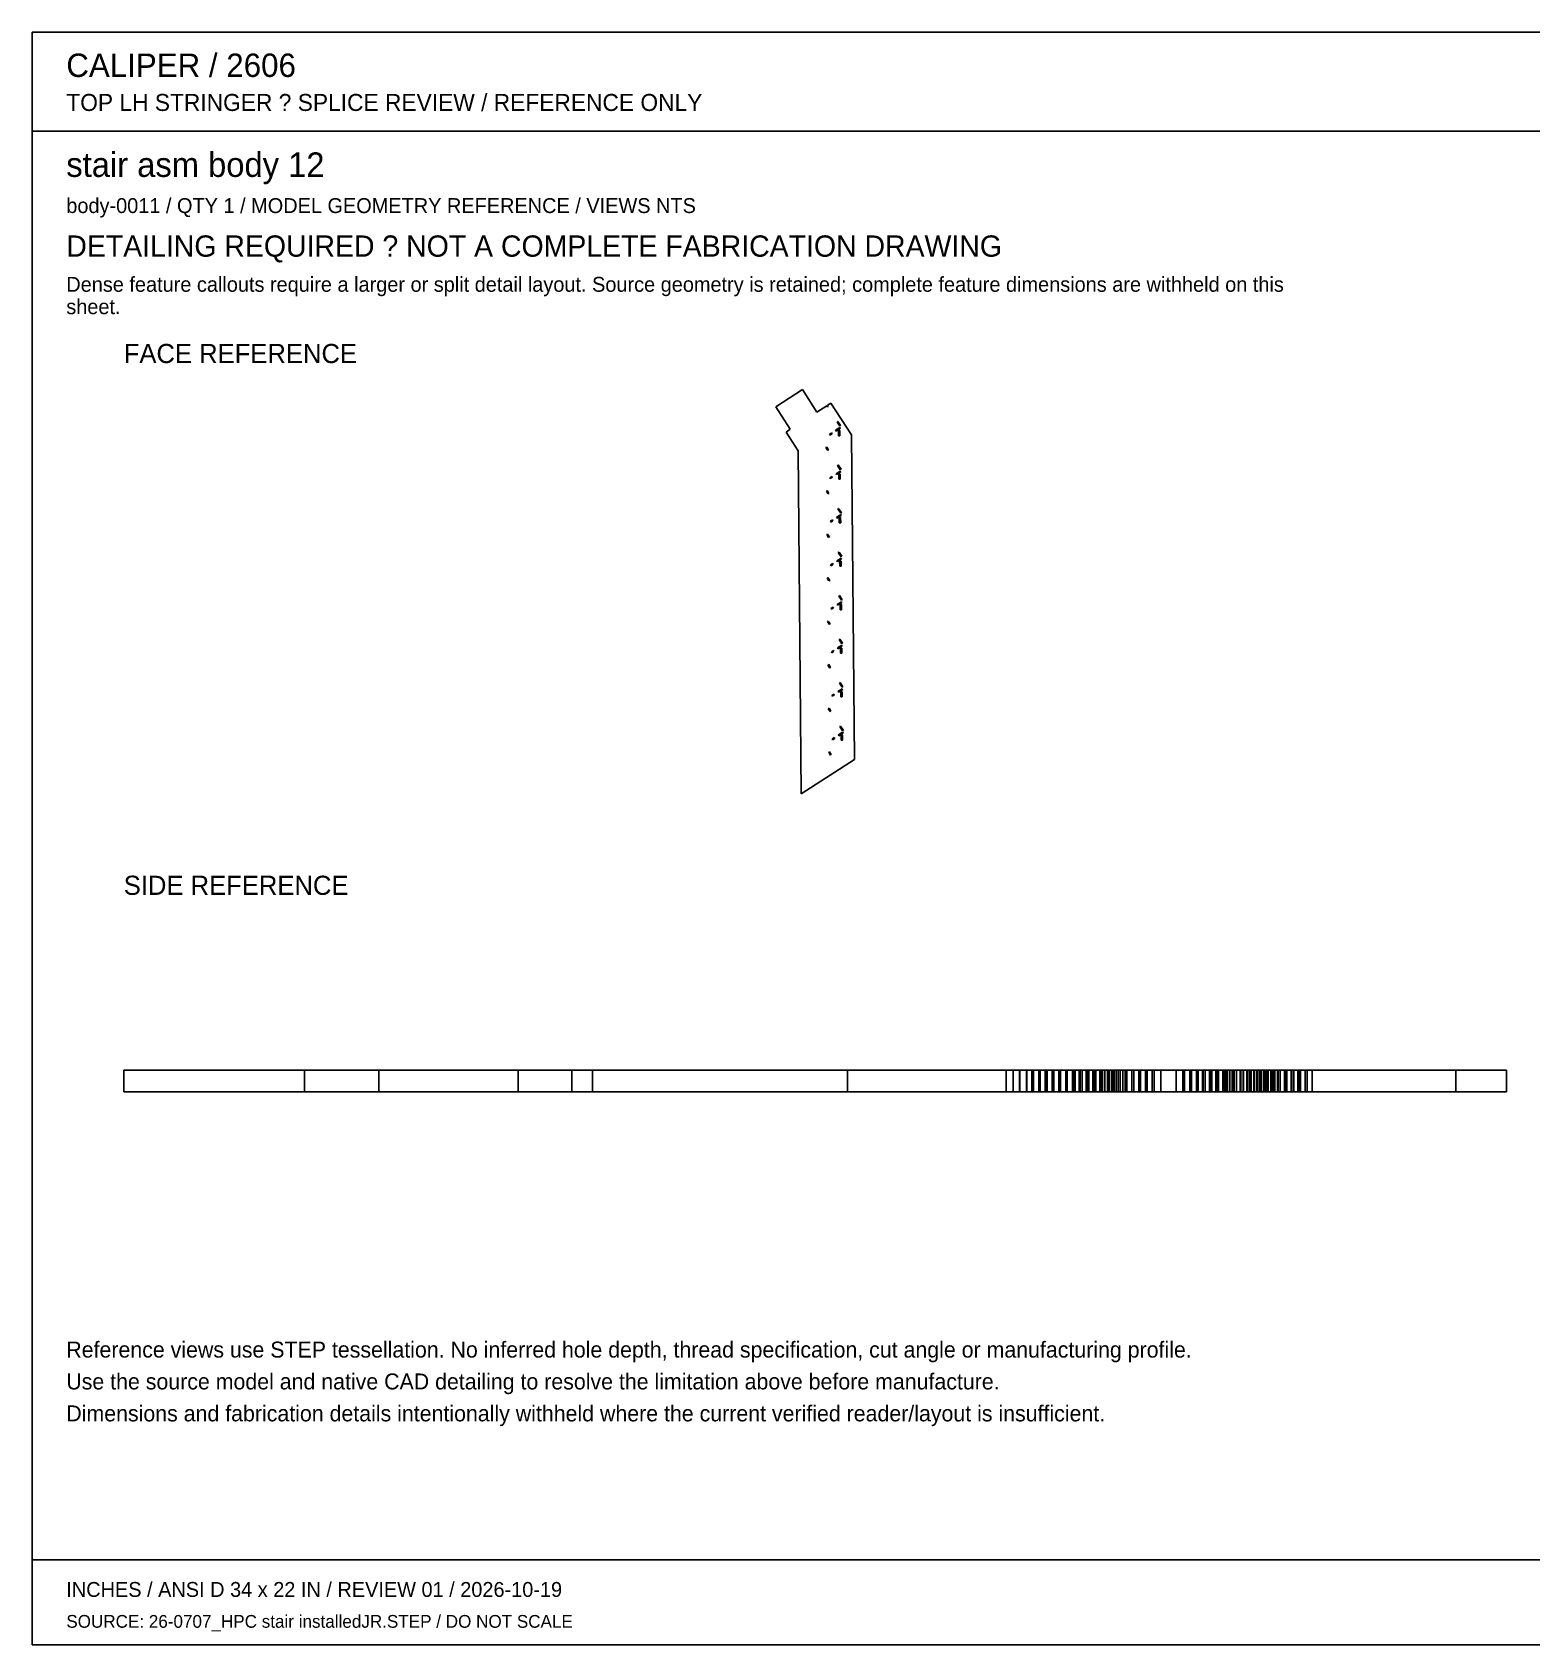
# Model space of a CAD drawing. Header units: inches. Extents: x 0.5 to 33.5, y 0.5 to 21.5.
# Drawn here: x 0.47 to 20.05, y 0.47 to 21.53 of the extents above; entities that cross this region are included whole.
import ezdxf

# ---------------------------------------------------------------- set-up
doc = ezdxf.new("R2010")
doc.units = ezdxf.units.IN
doc.header["$MEASUREMENT"] = 0

msp = doc.modelspace()

# ---------------------------------------------------------------- linework, layer by layer
at = {"layer": 'OUTLINE'}
for p, q in [((0.472, 21.528), (33.528, 21.528)), ((0.472, 0.472), (0.472, 21.528)), ((0.472, 20.236), (33.528, 20.236)), ((10.181, 16.636), (10.529, 16.861)), ((10.181, 16.636), (10.529, 16.861)), ((10.719, 16.568), (10.529, 16.861)), ((10.719, 16.568), (10.529, 16.861)), ((10.37, 16.343), (10.181, 16.636)), ((10.37, 16.343), (10.181, 16.636)), ((10.719, 16.568), (10.847, 16.65)), ((10.719, 16.568), (10.847, 16.65)), ((10.856, 16.636), (10.847, 16.65)), ((10.856, 16.636), (10.847, 16.65)), ((10.856, 16.657), (10.902, 16.686)), ((10.856, 16.657), (10.902, 16.686)), ((10.866, 16.643), (10.856, 16.657)), ((10.866, 16.643), (10.856, 16.657)), ((10.856, 16.636), (10.866, 16.643)), ((10.856, 16.636), (10.866, 16.643)), ((11.17, 16.27), (10.902, 16.686)), ((11.17, 16.27), (10.902, 16.686)), ((10.982, 16.44), (10.992, 16.446)), ((10.982, 16.44), (10.992, 16.446)), ((11.018, 16.384), (10.982, 16.44)), ((11.018, 16.384), (10.982, 16.44)), ((11.028, 16.391), (10.992, 16.446)), ((11.028, 16.391), (10.992, 16.446)), ((10.315, 16.307), (10.37, 16.343)), ((10.315, 16.307), (10.37, 16.343)), ((10.474, 16.061), (10.315, 16.307)), ((10.474, 16.061), (10.315, 16.307)), ((10.881, 16.277), (10.91, 16.295)), ((10.881, 16.277), (10.91, 16.295)), ((10.888, 16.267), (10.881, 16.277)), ((10.888, 16.267), (10.881, 16.277)), ((10.888, 16.267), (10.916, 16.286)), ((10.888, 16.267), (10.916, 16.286)), ((10.916, 16.286), (10.91, 16.295)), ((10.916, 16.286), (10.91, 16.295)), ((10.963, 16.33), (11.018, 16.366)), ((10.963, 16.33), (11.018, 16.366)), ((10.969, 16.32), (10.963, 16.33)), ((10.969, 16.32), (10.963, 16.33)), ((10.969, 16.32), (11.025, 16.356)), ((10.969, 16.32), (11.025, 16.356)), ((11, 16.327), (11.018, 16.327)), ((11, 16.327), (11.018, 16.327)), ((11.001, 16.26), (11, 16.327)), ((11.001, 16.26), (11, 16.327)), ((11.001, 16.26), (11.018, 16.26)), ((11.001, 16.26), (11.018, 16.26)), ((11.018, 16.384), (11.028, 16.391)), ((11.018, 16.384), (11.028, 16.391)), ((11.025, 16.356), (11.018, 16.366)), ((11.025, 16.356), (11.018, 16.366)), ((11.018, 16.26), (11.018, 16.327)), ((11.018, 16.26), (11.018, 16.327)), ((11.208, 12.032), (11.17, 16.27)), ((11.208, 12.032), (11.17, 16.27)), ((10.514, 11.583), (10.474, 16.061)), ((10.514, 11.583), (10.474, 16.061)), ((10.837, 16.105), (10.846, 16.112)), ((10.837, 16.105), (10.846, 16.112)), ((10.861, 16.068), (10.837, 16.105)), ((10.861, 16.068), (10.837, 16.105)), ((10.871, 16.074), (10.846, 16.112)), ((10.871, 16.074), (10.846, 16.112)), ((10.861, 16.068), (10.871, 16.074)), ((10.861, 16.068), (10.871, 16.074)), ((10.968, 15.761), (11.023, 15.797)), ((10.968, 15.761), (11.023, 15.797)), ((10.987, 15.872), (10.997, 15.878)), ((10.987, 15.872), (10.997, 15.878)), ((11.023, 15.816), (10.987, 15.872)), ((11.023, 15.816), (10.987, 15.872)), ((11.033, 15.822), (10.997, 15.878)), ((11.033, 15.822), (10.997, 15.878)), ((11.023, 15.816), (11.033, 15.822)), ((11.023, 15.816), (11.033, 15.822)), ((11.03, 15.787), (11.023, 15.797)), ((11.03, 15.787), (11.023, 15.797)), ((10.886, 15.709), (10.915, 15.727)), ((10.886, 15.709), (10.915, 15.727)), ((10.893, 15.699), (10.886, 15.709)), ((10.893, 15.699), (10.886, 15.709)), ((10.893, 15.699), (10.921, 15.717)), ((10.893, 15.699), (10.921, 15.717)), ((10.921, 15.717), (10.915, 15.727)), ((10.921, 15.717), (10.915, 15.727)), ((10.974, 15.751), (10.968, 15.761)), ((10.974, 15.751), (10.968, 15.761)), ((10.974, 15.751), (11.03, 15.787)), ((10.974, 15.751), (11.03, 15.787)), ((11.005, 15.758), (11.023, 15.759)), ((11.005, 15.758), (11.023, 15.759)), ((11.006, 15.692), (11.005, 15.758)), ((11.006, 15.692), (11.005, 15.758)), ((11.006, 15.692), (11.023, 15.692)), ((11.006, 15.692), (11.023, 15.692)), ((11.023, 15.692), (11.023, 15.759)), ((11.023, 15.692), (11.023, 15.759)), ((10.842, 15.537), (10.851, 15.543)), ((10.842, 15.537), (10.851, 15.543)), ((10.866, 15.5), (10.842, 15.537)), ((10.866, 15.5), (10.842, 15.537)), ((10.876, 15.506), (10.851, 15.543)), ((10.876, 15.506), (10.851, 15.543)), ((10.866, 15.5), (10.876, 15.506)), ((10.866, 15.5), (10.876, 15.506)), ((10.973, 15.193), (11.029, 15.229)), ((10.973, 15.193), (11.029, 15.229)), ((10.979, 15.183), (10.973, 15.193)), ((10.979, 15.183), (10.973, 15.193)), ((10.979, 15.183), (11.035, 15.219)), ((10.979, 15.183), (11.035, 15.219)), ((10.993, 15.303), (11.002, 15.31)), ((10.993, 15.303), (11.002, 15.31)), ((11.029, 15.247), (10.993, 15.303)), ((11.029, 15.247), (10.993, 15.303)), ((11.038, 15.254), (11.002, 15.31)), ((11.038, 15.254), (11.002, 15.31)), ((11.01, 15.19), (11.028, 15.19)), ((11.01, 15.19), (11.028, 15.19)), ((11.011, 15.123), (11.01, 15.19)), ((11.011, 15.123), (11.01, 15.19)), ((11.029, 15.124), (11.028, 15.19)), ((11.029, 15.124), (11.028, 15.19)), ((11.029, 15.247), (11.038, 15.254)), ((11.029, 15.247), (11.038, 15.254)), ((11.035, 15.219), (11.029, 15.229)), ((11.035, 15.219), (11.029, 15.229)), ((10.847, 14.969), (10.857, 14.975)), ((10.847, 14.969), (10.857, 14.975)), ((10.871, 14.931), (10.847, 14.969)), ((10.871, 14.931), (10.847, 14.969)), ((10.881, 14.938), (10.857, 14.975)), ((10.881, 14.938), (10.857, 14.975)), ((10.892, 15.141), (10.92, 15.159)), ((10.892, 15.141), (10.92, 15.159)), ((10.898, 15.131), (10.892, 15.141)), ((10.898, 15.131), (10.892, 15.141)), ((10.898, 15.131), (10.926, 15.149)), ((10.898, 15.131), (10.926, 15.149)), ((10.926, 15.149), (10.92, 15.159)), ((10.926, 15.149), (10.92, 15.159)), ((11.011, 15.123), (11.029, 15.124)), ((11.011, 15.123), (11.029, 15.124)), ((10.871, 14.931), (10.881, 14.938)), ((10.871, 14.931), (10.881, 14.938)), ((10.998, 14.735), (11.008, 14.741)), ((10.998, 14.735), (11.008, 14.741)), ((11.044, 14.686), (11.008, 14.741)), ((11.044, 14.686), (11.008, 14.741)), ((10.897, 14.572), (10.925, 14.59)), ((10.897, 14.572), (10.925, 14.59)), ((10.903, 14.562), (10.897, 14.572)), ((10.903, 14.562), (10.897, 14.572)), ((10.903, 14.562), (10.931, 14.581)), ((10.903, 14.562), (10.931, 14.581)), ((10.931, 14.581), (10.925, 14.59)), ((10.931, 14.581), (10.925, 14.59)), ((10.978, 14.625), (11.034, 14.661)), ((10.978, 14.625), (11.034, 14.661)), ((10.984, 14.615), (10.978, 14.625)), ((10.984, 14.615), (10.978, 14.625)), ((10.984, 14.615), (11.04, 14.651)), ((10.984, 14.615), (11.04, 14.651)), ((11.034, 14.679), (10.998, 14.735)), ((11.034, 14.679), (10.998, 14.735)), ((11.015, 14.622), (11.033, 14.622)), ((11.015, 14.622), (11.033, 14.622)), ((11.016, 14.555), (11.015, 14.622)), ((11.016, 14.555), (11.015, 14.622)), ((11.016, 14.555), (11.034, 14.555)), ((11.016, 14.555), (11.034, 14.555)), ((11.034, 14.555), (11.033, 14.622)), ((11.034, 14.555), (11.033, 14.622)), ((11.034, 14.679), (11.044, 14.686)), ((11.034, 14.679), (11.044, 14.686)), ((11.04, 14.651), (11.034, 14.661)), ((11.04, 14.651), (11.034, 14.661)), ((10.852, 14.4), (10.862, 14.407)), ((10.852, 14.4), (10.862, 14.407)), ((10.876, 14.363), (10.852, 14.4)), ((10.876, 14.363), (10.852, 14.4)), ((10.886, 14.369), (10.862, 14.407)), ((10.886, 14.369), (10.862, 14.407)), ((10.876, 14.363), (10.886, 14.369)), ((10.876, 14.363), (10.886, 14.369)), ((11.003, 14.167), (11.013, 14.173)), ((11.003, 14.167), (11.013, 14.173)), ((11.039, 14.111), (11.003, 14.167)), ((11.039, 14.111), (11.003, 14.167)), ((11.049, 14.117), (11.013, 14.173)), ((11.049, 14.117), (11.013, 14.173)), ((11.039, 14.111), (11.049, 14.117)), ((11.039, 14.111), (11.049, 14.117)), ((10.902, 14.004), (10.93, 14.022)), ((10.902, 14.004), (10.93, 14.022)), ((10.908, 13.994), (10.902, 14.004)), ((10.908, 13.994), (10.902, 14.004)), ((10.908, 13.994), (10.936, 14.012)), ((10.908, 13.994), (10.936, 14.012)), ((10.936, 14.012), (10.93, 14.022)), ((10.936, 14.012), (10.93, 14.022)), ((10.983, 14.056), (11.039, 14.092)), ((10.983, 14.056), (11.039, 14.092)), ((10.989, 14.046), (10.983, 14.056)), ((10.989, 14.046), (10.983, 14.056)), ((10.989, 14.046), (11.045, 14.082)), ((10.989, 14.046), (11.045, 14.082)), ((11.02, 14.053), (11.038, 14.054)), ((11.02, 14.053), (11.038, 14.054)), ((11.021, 13.987), (11.02, 14.053)), ((11.021, 13.987), (11.02, 14.053)), ((11.021, 13.987), (11.039, 13.987)), ((11.021, 13.987), (11.039, 13.987)), ((11.039, 13.987), (11.038, 14.054)), ((11.039, 13.987), (11.038, 14.054)), ((11.045, 14.082), (11.039, 14.092)), ((11.045, 14.082), (11.039, 14.092)), ((10.857, 13.832), (10.867, 13.838)), ((10.857, 13.832), (10.867, 13.838)), ((10.881, 13.795), (10.857, 13.832)), ((10.881, 13.795), (10.857, 13.832)), ((10.891, 13.801), (10.867, 13.838)), ((10.891, 13.801), (10.867, 13.838)), ((10.881, 13.795), (10.891, 13.801)), ((10.881, 13.795), (10.891, 13.801)), ((10.988, 13.488), (11.044, 13.524)), ((10.988, 13.488), (11.044, 13.524)), ((10.994, 13.478), (10.988, 13.488)), ((10.994, 13.478), (10.988, 13.488)), ((10.994, 13.478), (11.05, 13.514)), ((10.994, 13.478), (11.05, 13.514)), ((11.008, 13.598), (11.018, 13.605)), ((11.008, 13.598), (11.018, 13.605)), ((11.044, 13.542), (11.008, 13.598)), ((11.044, 13.542), (11.008, 13.598)), ((11.054, 13.549), (11.018, 13.605)), ((11.054, 13.549), (11.018, 13.605)), ((11.025, 13.485), (11.043, 13.485)), ((11.025, 13.485), (11.043, 13.485)), ((11.026, 13.418), (11.025, 13.485)), ((11.026, 13.418), (11.025, 13.485)), ((11.044, 13.419), (11.043, 13.485)), ((11.044, 13.419), (11.043, 13.485)), ((11.044, 13.542), (11.054, 13.549)), ((11.044, 13.542), (11.054, 13.549)), ((11.05, 13.514), (11.044, 13.524)), ((11.05, 13.514), (11.044, 13.524)), ((10.862, 13.264), (10.872, 13.27)), ((10.862, 13.264), (10.872, 13.27)), ((10.896, 13.233), (10.872, 13.27)), ((10.896, 13.233), (10.872, 13.27)), ((10.907, 13.436), (10.935, 13.454)), ((10.907, 13.436), (10.935, 13.454)), ((10.913, 13.426), (10.907, 13.436)), ((10.913, 13.426), (10.907, 13.436)), ((10.913, 13.426), (10.941, 13.444)), ((10.913, 13.426), (10.941, 13.444)), ((10.941, 13.444), (10.935, 13.454)), ((10.941, 13.444), (10.935, 13.454)), ((11.026, 13.418), (11.044, 13.419)), ((11.026, 13.418), (11.044, 13.419)), ((10.886, 13.226), (10.862, 13.264)), ((10.886, 13.226), (10.862, 13.264)), ((10.886, 13.226), (10.896, 13.233)), ((10.886, 13.226), (10.896, 13.233)), ((10.912, 12.867), (10.94, 12.885)), ((10.912, 12.867), (10.94, 12.885)), ((10.918, 12.857), (10.912, 12.867)), ((10.918, 12.857), (10.912, 12.867)), ((10.918, 12.857), (10.946, 12.876)), ((10.918, 12.857), (10.946, 12.876)), ((10.946, 12.876), (10.94, 12.885)), ((10.946, 12.876), (10.94, 12.885)), ((10.993, 12.92), (11.049, 12.956)), ((10.993, 12.92), (11.049, 12.956)), ((10.999, 12.91), (10.993, 12.92)), ((10.999, 12.91), (10.993, 12.92)), ((10.999, 12.91), (11.055, 12.946)), ((10.999, 12.91), (11.055, 12.946)), ((11.013, 13.03), (11.023, 13.036)), ((11.013, 13.03), (11.023, 13.036)), ((11.049, 12.974), (11.013, 13.03)), ((11.049, 12.974), (11.013, 13.03)), ((11.059, 12.981), (11.023, 13.036)), ((11.059, 12.981), (11.023, 13.036)), ((11.03, 12.917), (11.048, 12.917)), ((11.03, 12.917), (11.048, 12.917)), ((11.031, 12.85), (11.03, 12.917)), ((11.031, 12.85), (11.03, 12.917)), ((11.031, 12.85), (11.049, 12.85)), ((11.031, 12.85), (11.049, 12.85)), ((11.049, 12.85), (11.048, 12.917)), ((11.049, 12.85), (11.048, 12.917)), ((11.049, 12.974), (11.059, 12.981)), ((11.049, 12.974), (11.059, 12.981)), ((11.055, 12.946), (11.049, 12.956)), ((11.055, 12.946), (11.049, 12.956)), ((10.867, 12.695), (10.877, 12.702)), ((10.867, 12.695), (10.877, 12.702)), ((10.891, 12.658), (10.867, 12.695)), ((10.891, 12.658), (10.867, 12.695)), ((10.901, 12.664), (10.877, 12.702)), ((10.901, 12.664), (10.877, 12.702)), ((10.891, 12.658), (10.901, 12.664)), ((10.891, 12.658), (10.901, 12.664)), ((11.018, 12.462), (11.028, 12.468)), ((11.018, 12.462), (11.028, 12.468)), ((11.054, 12.406), (11.018, 12.462)), ((11.054, 12.406), (11.018, 12.462)), ((11.064, 12.412), (11.028, 12.468)), ((11.064, 12.412), (11.028, 12.468)), ((10.917, 12.299), (10.945, 12.317)), ((10.917, 12.299), (10.945, 12.317)), ((10.923, 12.289), (10.917, 12.299)), ((10.923, 12.289), (10.917, 12.299)), ((10.923, 12.289), (10.951, 12.307)), ((10.923, 12.289), (10.951, 12.307)), ((10.951, 12.307), (10.945, 12.317)), ((10.951, 12.307), (10.945, 12.317)), ((10.998, 12.351), (11.054, 12.387)), ((10.998, 12.351), (11.054, 12.387)), ((11.004, 12.341), (10.998, 12.351)), ((11.004, 12.341), (10.998, 12.351)), ((11.004, 12.341), (11.06, 12.377)), ((11.004, 12.341), (11.06, 12.377)), ((11.036, 12.348), (11.053, 12.349)), ((11.036, 12.348), (11.053, 12.349)), ((11.036, 12.282), (11.036, 12.348)), ((11.036, 12.282), (11.036, 12.348)), ((11.036, 12.282), (11.054, 12.282)), ((11.036, 12.282), (11.054, 12.282)), ((11.054, 12.282), (11.053, 12.349)), ((11.054, 12.282), (11.053, 12.349)), ((11.054, 12.406), (11.064, 12.412)), ((11.054, 12.406), (11.064, 12.412)), ((11.06, 12.377), (11.054, 12.387)), ((11.06, 12.377), (11.054, 12.387)), ((10.514, 11.583), (11.208, 12.032)), ((10.514, 11.583), (11.208, 12.032)), ((10.872, 12.127), (10.882, 12.133)), ((10.872, 12.127), (10.882, 12.133)), ((10.896, 12.09), (10.872, 12.127)), ((10.896, 12.09), (10.872, 12.127)), ((10.906, 12.096), (10.882, 12.133)), ((10.906, 12.096), (10.882, 12.133)), ((10.896, 12.09), (10.906, 12.096)), ((10.896, 12.09), (10.906, 12.096)), ((1.667, 7.977), (1.667, 7.69)), ((4.996, 7.977), (1.667, 7.977)), ((1.667, 7.977), (7.788, 7.977)), ((4.029, 7.977), (4.029, 7.69)), ((6.818, 7.977), (4.029, 7.977)), ((4.029, 7.977), (4.996, 7.977)), ((4.996, 7.977), (4.996, 7.69)), ((6.818, 7.977), (6.818, 7.69)), ((7.518, 7.977), (6.818, 7.977)), ((7.518, 7.977), (7.518, 7.69)), ((7.518, 7.977), (19.722, 7.977)), ((7.788, 7.977), (7.788, 7.69)), ((11.118, 7.977), (7.788, 7.977)), ((11.118, 7.977), (11.118, 7.69)), ((11.118, 7.977), (13.367, 7.977)), ((13.191, 7.977), (13.191, 7.69)), ((13.191, 7.977), (13.365, 7.977)), ((13.616, 7.977), (13.191, 7.977)), ((13.28, 7.977), (13.28, 7.69)), ((13.28, 7.977), (13.454, 7.977)), ((13.705, 7.977), (13.28, 7.977)), ((13.365, 7.977), (13.365, 7.69)), ((13.79, 7.977), (13.365, 7.977)), ((13.367, 7.977), (13.367, 7.69)), ((13.527, 7.977), (13.367, 7.977)), ((13.369, 7.977), (13.369, 7.69)), ((13.369, 7.977), (13.543, 7.977)), ((13.793, 7.977), (13.369, 7.977)), ((13.454, 7.977), (13.454, 7.69)), ((13.878, 7.977), (13.454, 7.977)), ((13.458, 7.977), (13.458, 7.69)), ((13.458, 7.977), (13.632, 7.977)), ((13.882, 7.977), (13.458, 7.977)), ((13.527, 7.977), (13.527, 7.69)), ((13.527, 7.977), (13.701, 7.977)), ((13.541, 7.977), (13.541, 7.69)), ((13.701, 7.977), (13.541, 7.977)), ((13.541, 7.977), (14.34, 7.977)), ((13.543, 7.977), (13.543, 7.69)), ((13.967, 7.977), (13.543, 7.977)), ((13.547, 7.977), (13.547, 7.69)), ((13.547, 7.977), (13.721, 7.977)), ((13.971, 7.977), (13.547, 7.977)), ((13.616, 7.977), (13.616, 7.69)), ((13.616, 7.977), (13.79, 7.977)), ((13.632, 7.977), (13.632, 7.69)), ((14.056, 7.977), (13.632, 7.977)), ((13.635, 7.977), (13.635, 7.69)), ((13.635, 7.977), (13.809, 7.977)), ((14.06, 7.977), (13.635, 7.977)), ((13.701, 7.977), (13.701, 7.69)), ((13.705, 7.977), (13.705, 7.69)), ((13.705, 7.977), (13.878, 7.977)), ((13.721, 7.977), (13.721, 7.69)), ((14.145, 7.977), (13.721, 7.977)), ((13.724, 7.977), (13.724, 7.69)), ((13.724, 7.977), (13.898, 7.977)), ((14.149, 7.977), (13.724, 7.977)), ((13.79, 7.977), (13.79, 7.69)), ((13.793, 7.977), (13.793, 7.69)), ((13.793, 7.977), (13.967, 7.977)), ((13.809, 7.977), (13.809, 7.69)), ((14.234, 7.977), (13.809, 7.977)), ((13.813, 7.977), (13.813, 7.69)), ((13.813, 7.977), (13.987, 7.977)), ((14.237, 7.977), (13.813, 7.977)), ((13.878, 7.977), (13.878, 7.69)), ((13.882, 7.977), (13.882, 7.69)), ((13.882, 7.977), (14.056, 7.977)), ((13.898, 7.977), (13.898, 7.69)), ((14.323, 7.977), (13.898, 7.977)), ((13.967, 7.977), (13.967, 7.69)), ((13.971, 7.977), (13.971, 7.69)), ((13.971, 7.977), (14.145, 7.977)), ((13.98, 7.977), (13.98, 7.69)), ((13.98, 7.977), (14.476, 7.977)), ((14.092, 7.977), (13.98, 7.977)), ((13.987, 7.977), (13.987, 7.69)), ((14.411, 7.977), (13.987, 7.977)), ((14.056, 7.977), (14.056, 7.69)), ((14.06, 7.977), (14.06, 7.69)), ((14.06, 7.977), (14.234, 7.977)), ((14.069, 7.977), (14.069, 7.69)), ((14.069, 7.977), (14.565, 7.977)), ((14.181, 7.977), (14.069, 7.977)), ((14.092, 7.977), (14.092, 7.69)), ((14.092, 7.977), (14.589, 7.977)), ((14.145, 7.977), (14.145, 7.69)), ((14.149, 7.977), (14.149, 7.69)), ((14.149, 7.977), (14.323, 7.977)), ((14.158, 7.977), (14.158, 7.69)), ((14.158, 7.977), (14.654, 7.977)), ((14.27, 7.977), (14.158, 7.977)), ((14.181, 7.977), (14.181, 7.69)), ((14.181, 7.977), (14.677, 7.977)), ((14.234, 7.977), (14.234, 7.69)), ((14.237, 7.977), (14.237, 7.69)), ((14.237, 7.977), (14.411, 7.977)), ((14.246, 7.977), (14.246, 7.69)), ((14.246, 7.977), (14.743, 7.977)), ((14.359, 7.977), (14.246, 7.977)), ((14.27, 7.977), (14.27, 7.69)), ((14.27, 7.977), (14.766, 7.977)), ((14.323, 7.977), (14.323, 7.69)), ((14.335, 7.977), (14.335, 7.69)), ((14.335, 7.977), (14.831, 7.977)), ((14.448, 7.977), (14.335, 7.977)), ((14.34, 7.977), (14.34, 7.69)), ((19.06, 7.977), (14.34, 7.977)), ((14.359, 7.977), (14.359, 7.69)), ((14.359, 7.977), (14.855, 7.977)), ((14.411, 7.977), (14.411, 7.69)), ((14.424, 7.977), (14.424, 7.69)), ((14.424, 7.977), (14.92, 7.977)), ((14.536, 7.977), (14.424, 7.977)), ((14.448, 7.977), (14.448, 7.69)), ((14.448, 7.977), (14.944, 7.977)), ((14.476, 7.977), (14.476, 7.69)), ((14.589, 7.977), (14.476, 7.977)), ((14.513, 7.977), (14.513, 7.69)), ((14.513, 7.977), (15.009, 7.977)), ((14.625, 7.977), (14.513, 7.977)), ((14.536, 7.977), (14.536, 7.69)), ((14.536, 7.977), (15.033, 7.977)), ((14.565, 7.977), (14.565, 7.69)), ((14.677, 7.977), (14.565, 7.977)), ((14.589, 7.977), (14.589, 7.69)), ((14.602, 7.977), (14.602, 7.69)), ((14.602, 7.977), (15.098, 7.977)), ((14.714, 7.977), (14.602, 7.977)), ((14.625, 7.977), (14.625, 7.69)), ((14.625, 7.977), (15.122, 7.977)), ((14.654, 7.977), (14.654, 7.69)), ((14.766, 7.977), (14.654, 7.977)), ((14.677, 7.977), (14.677, 7.69)), ((14.714, 7.977), (14.714, 7.69)), ((14.714, 7.977), (15.21, 7.977)), ((14.743, 7.977), (14.743, 7.69)), ((14.855, 7.977), (14.743, 7.977)), ((14.766, 7.977), (14.766, 7.69)), ((14.831, 7.977), (14.831, 7.69)), ((14.944, 7.977), (14.831, 7.977)), ((14.855, 7.977), (14.855, 7.69)), ((14.92, 7.977), (14.92, 7.69)), ((15.033, 7.977), (14.92, 7.977)), ((14.944, 7.977), (14.944, 7.69)), ((15.009, 7.977), (15.009, 7.69)), ((15.122, 7.977), (15.009, 7.977)), ((15.033, 7.977), (15.033, 7.69)), ((15.098, 7.977), (15.098, 7.69)), ((15.21, 7.977), (15.098, 7.977)), ((15.122, 7.977), (15.122, 7.69)), ((15.21, 7.977), (15.21, 7.69)), ((15.408, 7.977), (15.408, 7.69)), ((15.408, 7.977), (16.387, 7.977)), ((15.52, 7.977), (15.408, 7.977)), ((15.497, 7.977), (15.497, 7.69)), ((15.497, 7.977), (16.476, 7.977)), ((15.609, 7.977), (15.497, 7.977)), ((15.52, 7.977), (15.52, 7.69)), ((15.52, 7.977), (16.5, 7.977)), ((15.586, 7.977), (15.586, 7.69)), ((15.586, 7.977), (16.565, 7.977)), ((15.698, 7.977), (15.586, 7.977)), ((15.609, 7.977), (15.609, 7.69)), ((15.609, 7.977), (16.589, 7.977)), ((15.674, 7.977), (15.674, 7.69)), ((15.674, 7.977), (16.654, 7.977)), ((15.787, 7.977), (15.674, 7.977)), ((15.698, 7.977), (15.698, 7.69)), ((15.698, 7.977), (16.677, 7.977)), ((15.755, 7.977), (15.755, 7.69)), ((15.755, 7.977), (15.929, 7.977)), ((16.388, 7.977), (15.755, 7.977)), ((15.763, 7.977), (15.763, 7.69)), ((15.763, 7.977), (16.743, 7.977)), ((15.876, 7.977), (15.763, 7.977)), ((15.787, 7.977), (15.787, 7.69)), ((15.787, 7.977), (16.766, 7.977)), ((15.844, 7.977), (15.844, 7.69)), ((15.844, 7.977), (16.018, 7.977)), ((16.477, 7.977), (15.844, 7.977)), ((15.852, 7.977), (15.852, 7.69)), ((15.852, 7.977), (16.832, 7.977)), ((15.964, 7.977), (15.852, 7.977)), ((15.876, 7.977), (15.876, 7.69)), ((15.876, 7.977), (16.855, 7.977)), ((15.929, 7.977), (15.929, 7.69)), ((16.562, 7.977), (15.929, 7.977)), ((15.933, 7.977), (15.933, 7.69)), ((15.933, 7.977), (16.107, 7.977)), ((16.566, 7.977), (15.933, 7.977)), ((15.941, 7.977), (15.941, 7.69)), ((15.941, 7.977), (16.92, 7.977)), ((16.053, 7.977), (15.941, 7.977)), ((15.964, 7.977), (15.964, 7.69)), ((15.964, 7.977), (16.944, 7.977)), ((16.018, 7.977), (16.018, 7.69)), ((16.651, 7.977), (16.018, 7.977)), ((16.022, 7.977), (16.022, 7.69)), ((16.022, 7.977), (16.196, 7.977)), ((16.654, 7.977), (16.022, 7.977)), ((16.03, 7.977), (16.03, 7.69)), ((16.03, 7.977), (17.009, 7.977)), ((16.142, 7.977), (16.03, 7.977)), ((16.053, 7.977), (16.053, 7.69)), ((16.053, 7.977), (17.033, 7.977)), ((16.067, 7.977), (16.067, 7.69)), ((16.067, 7.977), (16.377, 7.977)), ((16.077, 7.977), (16.067, 7.977)), ((16.077, 7.977), (16.077, 7.69)), ((16.077, 7.977), (16.388, 7.977)), ((16.107, 7.977), (16.107, 7.69)), ((16.74, 7.977), (16.107, 7.977)), ((16.111, 7.977), (16.111, 7.69)), ((16.111, 7.977), (16.285, 7.977)), ((16.743, 7.977), (16.111, 7.977)), ((16.142, 7.977), (16.142, 7.69)), ((16.142, 7.977), (17.122, 7.977)), ((16.156, 7.977), (16.156, 7.69)), ((16.156, 7.977), (16.466, 7.977)), ((16.166, 7.977), (16.156, 7.977)), ((16.166, 7.977), (16.166, 7.69)), ((16.166, 7.977), (16.477, 7.977)), ((16.196, 7.977), (16.196, 7.69)), ((16.828, 7.977), (16.196, 7.977)), ((16.199, 7.977), (16.199, 7.69)), ((16.199, 7.977), (16.373, 7.977)), ((16.832, 7.977), (16.199, 7.977)), ((16.244, 7.977), (16.244, 7.69)), ((16.244, 7.977), (16.555, 7.977)), ((16.255, 7.977), (16.244, 7.977)), ((16.255, 7.977), (16.255, 7.69)), ((16.255, 7.977), (16.566, 7.977)), ((16.285, 7.977), (16.285, 7.69)), ((16.917, 7.977), (16.285, 7.977)), ((16.288, 7.977), (16.288, 7.69)), ((16.288, 7.977), (16.462, 7.977)), ((16.921, 7.977), (16.288, 7.977)), ((16.333, 7.977), (16.644, 7.977)), ((16.333, 7.977), (16.333, 7.69)), ((16.344, 7.977), (16.333, 7.977)), ((16.344, 7.977), (16.344, 7.69)), ((16.344, 7.977), (16.654, 7.977)), ((16.373, 7.977), (16.373, 7.69)), ((17.006, 7.977), (16.373, 7.977)), ((16.377, 7.977), (16.377, 7.69)), ((16.377, 7.977), (16.551, 7.977)), ((17.01, 7.977), (16.377, 7.977)), ((16.377, 7.977), (16.377, 7.69)), ((16.388, 7.977), (16.377, 7.977)), ((16.387, 7.977), (16.387, 7.69)), ((16.5, 7.977), (16.387, 7.977)), ((16.388, 7.977), (16.388, 7.69)), ((16.388, 7.977), (16.562, 7.977)), ((16.388, 7.977), (16.388, 7.69)), ((16.422, 7.977), (16.422, 7.69)), ((16.422, 7.977), (16.733, 7.977)), ((16.433, 7.977), (16.422, 7.977)), ((16.433, 7.977), (16.433, 7.69)), ((16.433, 7.977), (16.743, 7.977)), ((16.462, 7.977), (16.462, 7.69)), ((17.095, 7.977), (16.462, 7.977)), ((16.466, 7.977), (16.466, 7.69)), ((16.477, 7.977), (16.466, 7.977)), ((16.476, 7.977), (16.476, 7.69)), ((16.589, 7.977), (16.476, 7.977)), ((16.477, 7.977), (16.477, 7.69)), ((16.477, 7.977), (16.477, 7.69)), ((16.477, 7.977), (16.651, 7.977)), ((16.5, 7.977), (16.5, 7.69)), ((16.511, 7.977), (16.511, 7.69)), ((16.511, 7.977), (16.822, 7.977)), ((16.521, 7.977), (16.511, 7.977)), ((16.521, 7.977), (16.521, 7.69)), ((16.521, 7.977), (16.832, 7.977)), ((16.551, 7.977), (16.551, 7.69)), ((17.184, 7.977), (16.551, 7.977)), ((16.555, 7.977), (16.555, 7.69)), ((16.566, 7.977), (16.555, 7.977)), ((16.562, 7.977), (16.562, 7.69)), ((16.565, 7.977), (16.565, 7.69)), ((16.677, 7.977), (16.565, 7.977)), ((16.566, 7.977), (16.566, 7.69)), ((16.566, 7.977), (16.74, 7.977)), ((16.566, 7.977), (16.566, 7.69)), ((16.589, 7.977), (16.589, 7.69)), ((16.6, 7.977), (16.6, 7.69)), ((16.6, 7.977), (16.91, 7.977)), ((16.61, 7.977), (16.6, 7.977)), ((16.61, 7.977), (16.61, 7.69)), ((16.61, 7.977), (16.921, 7.977)), ((16.644, 7.977), (16.644, 7.69)), ((16.654, 7.977), (16.644, 7.977)), ((16.651, 7.977), (16.651, 7.69)), ((16.654, 7.977), (16.654, 7.69)), ((16.766, 7.977), (16.654, 7.977)), ((16.654, 7.977), (16.654, 7.69)), ((16.654, 7.977), (16.654, 7.69)), ((16.654, 7.977), (16.828, 7.977)), ((16.677, 7.977), (16.677, 7.69)), ((16.689, 7.977), (16.689, 7.69)), ((16.689, 7.977), (16.999, 7.977)), ((16.699, 7.977), (16.689, 7.977)), ((16.699, 7.977), (16.699, 7.69)), ((16.699, 7.977), (17.01, 7.977)), ((16.733, 7.977), (16.733, 7.69)), ((16.743, 7.977), (16.733, 7.977)), ((16.74, 7.977), (16.74, 7.69)), ((16.743, 7.977), (16.743, 7.69)), ((16.855, 7.977), (16.743, 7.977)), ((16.743, 7.977), (16.743, 7.69)), ((16.743, 7.977), (16.917, 7.977)), ((16.743, 7.977), (16.743, 7.69)), ((16.766, 7.977), (16.766, 7.69)), ((16.822, 7.977), (16.822, 7.69)), ((16.832, 7.977), (16.822, 7.977)), ((16.828, 7.977), (16.828, 7.69)), ((16.832, 7.977), (16.832, 7.69)), ((16.832, 7.977), (17.006, 7.977)), ((16.832, 7.977), (16.832, 7.69)), ((16.944, 7.977), (16.832, 7.977)), ((16.832, 7.977), (16.832, 7.69)), ((16.855, 7.977), (16.855, 7.69)), ((16.91, 7.977), (16.91, 7.69)), ((16.921, 7.977), (16.91, 7.977)), ((16.917, 7.977), (16.917, 7.69)), ((16.92, 7.977), (16.92, 7.69)), ((17.033, 7.977), (16.92, 7.977)), ((16.921, 7.977), (16.921, 7.69)), ((16.921, 7.977), (17.095, 7.977)), ((16.921, 7.977), (16.921, 7.69)), ((16.944, 7.977), (16.944, 7.69)), ((16.999, 7.977), (16.999, 7.69)), ((17.01, 7.977), (16.999, 7.977)), ((17.006, 7.977), (17.006, 7.69)), ((17.009, 7.977), (17.009, 7.69)), ((17.122, 7.977), (17.009, 7.977)), ((17.01, 7.977), (17.01, 7.69)), ((17.01, 7.977), (17.01, 7.69)), ((17.01, 7.977), (17.184, 7.977)), ((17.033, 7.977), (17.033, 7.69)), ((17.095, 7.977), (17.095, 7.69)), ((17.122, 7.977), (17.122, 7.69)), ((17.184, 7.977), (17.184, 7.69)), ((19.06, 7.977), (19.06, 7.69)), ((19.722, 7.977), (19.06, 7.977)), ((19.722, 7.977), (19.722, 7.69)), ((4.996, 7.69), (1.667, 7.69)), ((1.667, 7.69), (7.788, 7.69)), ((6.818, 7.69), (4.029, 7.69)), ((4.029, 7.69), (4.996, 7.69)), ((7.518, 7.69), (6.818, 7.69)), ((7.518, 7.69), (19.722, 7.69)), ((11.118, 7.69), (7.788, 7.69)), ((11.118, 7.69), (13.367, 7.69)), ((13.191, 7.69), (13.365, 7.69)), ((13.616, 7.69), (13.191, 7.69)), ((13.28, 7.69), (13.454, 7.69)), ((13.705, 7.69), (13.28, 7.69)), ((13.79, 7.69), (13.365, 7.69)), ((13.527, 7.69), (13.367, 7.69)), ((13.369, 7.69), (13.543, 7.69)), ((13.793, 7.69), (13.369, 7.69)), ((13.878, 7.69), (13.454, 7.69)), ((13.458, 7.69), (13.632, 7.69)), ((13.882, 7.69), (13.458, 7.69)), ((13.527, 7.69), (13.701, 7.69)), ((13.701, 7.69), (13.541, 7.69)), ((13.541, 7.69), (14.34, 7.69)), ((13.967, 7.69), (13.543, 7.69)), ((13.547, 7.69), (13.721, 7.69)), ((13.971, 7.69), (13.547, 7.69)), ((13.616, 7.69), (13.79, 7.69)), ((14.056, 7.69), (13.632, 7.69)), ((13.635, 7.69), (13.809, 7.69)), ((14.06, 7.69), (13.635, 7.69)), ((13.705, 7.69), (13.878, 7.69)), ((14.145, 7.69), (13.721, 7.69)), ((13.724, 7.69), (13.898, 7.69)), ((14.149, 7.69), (13.724, 7.69)), ((13.793, 7.69), (13.967, 7.69)), ((14.234, 7.69), (13.809, 7.69)), ((13.813, 7.69), (13.987, 7.69)), ((14.237, 7.69), (13.813, 7.69)), ((13.882, 7.69), (14.056, 7.69)), ((14.323, 7.69), (13.898, 7.69)), ((13.971, 7.69), (14.145, 7.69)), ((13.98, 7.69), (14.476, 7.69)), ((14.092, 7.69), (13.98, 7.69)), ((14.411, 7.69), (13.987, 7.69)), ((14.06, 7.69), (14.234, 7.69)), ((14.069, 7.69), (14.565, 7.69)), ((14.181, 7.69), (14.069, 7.69)), ((14.092, 7.69), (14.589, 7.69)), ((14.149, 7.69), (14.323, 7.69)), ((14.158, 7.69), (14.654, 7.69)), ((14.27, 7.69), (14.158, 7.69)), ((14.181, 7.69), (14.677, 7.69)), ((14.237, 7.69), (14.411, 7.69)), ((14.246, 7.69), (14.743, 7.69)), ((14.359, 7.69), (14.246, 7.69)), ((14.27, 7.69), (14.766, 7.69)), ((14.335, 7.69), (14.831, 7.69)), ((14.448, 7.69), (14.335, 7.69)), ((19.06, 7.69), (14.34, 7.69)), ((14.359, 7.69), (14.855, 7.69)), ((14.424, 7.69), (14.92, 7.69)), ((14.536, 7.69), (14.424, 7.69)), ((14.448, 7.69), (14.944, 7.69)), ((14.589, 7.69), (14.476, 7.69)), ((14.513, 7.69), (15.009, 7.69)), ((14.625, 7.69), (14.513, 7.69)), ((14.536, 7.69), (15.033, 7.69)), ((14.677, 7.69), (14.565, 7.69)), ((14.602, 7.69), (15.098, 7.69)), ((14.714, 7.69), (14.602, 7.69)), ((14.625, 7.69), (15.122, 7.69)), ((14.766, 7.69), (14.654, 7.69)), ((14.714, 7.69), (15.21, 7.69)), ((14.855, 7.69), (14.743, 7.69)), ((14.944, 7.69), (14.831, 7.69)), ((15.033, 7.69), (14.92, 7.69)), ((15.122, 7.69), (15.009, 7.69)), ((15.21, 7.69), (15.098, 7.69)), ((15.408, 7.69), (16.387, 7.69)), ((15.52, 7.69), (15.408, 7.69)), ((15.497, 7.69), (16.476, 7.69)), ((15.609, 7.69), (15.497, 7.69)), ((15.52, 7.69), (16.5, 7.69)), ((15.586, 7.69), (16.565, 7.69)), ((15.698, 7.69), (15.586, 7.69)), ((15.609, 7.69), (16.589, 7.69)), ((15.674, 7.69), (16.654, 7.69)), ((15.787, 7.69), (15.674, 7.69)), ((15.698, 7.69), (16.677, 7.69)), ((15.755, 7.69), (15.929, 7.69)), ((16.388, 7.69), (15.755, 7.69)), ((15.763, 7.69), (16.743, 7.69)), ((15.876, 7.69), (15.763, 7.69)), ((15.787, 7.69), (16.766, 7.69)), ((15.844, 7.69), (16.018, 7.69)), ((16.477, 7.69), (15.844, 7.69)), ((15.852, 7.69), (16.832, 7.69)), ((15.964, 7.69), (15.852, 7.69)), ((15.876, 7.69), (16.855, 7.69)), ((16.562, 7.69), (15.929, 7.69)), ((15.933, 7.69), (16.107, 7.69)), ((16.566, 7.69), (15.933, 7.69)), ((15.941, 7.69), (16.92, 7.69)), ((16.053, 7.69), (15.941, 7.69)), ((15.964, 7.69), (16.944, 7.69)), ((16.651, 7.69), (16.018, 7.69)), ((16.022, 7.69), (16.196, 7.69)), ((16.654, 7.69), (16.022, 7.69)), ((16.03, 7.69), (17.009, 7.69)), ((16.142, 7.69), (16.03, 7.69)), ((16.053, 7.69), (17.033, 7.69)), ((16.067, 7.69), (16.377, 7.69)), ((16.077, 7.69), (16.067, 7.69)), ((16.077, 7.69), (16.388, 7.69)), ((16.74, 7.69), (16.107, 7.69)), ((16.111, 7.69), (16.285, 7.69)), ((16.743, 7.69), (16.111, 7.69)), ((16.142, 7.69), (17.122, 7.69)), ((16.156, 7.69), (16.466, 7.69)), ((16.166, 7.69), (16.156, 7.69)), ((16.166, 7.69), (16.477, 7.69)), ((16.828, 7.69), (16.196, 7.69)), ((16.199, 7.69), (16.373, 7.69)), ((16.832, 7.69), (16.199, 7.69)), ((16.244, 7.69), (16.555, 7.69)), ((16.255, 7.69), (16.244, 7.69)), ((16.255, 7.69), (16.566, 7.69)), ((16.917, 7.69), (16.285, 7.69)), ((16.288, 7.69), (16.462, 7.69)), ((16.921, 7.69), (16.288, 7.69)), ((16.333, 7.69), (16.644, 7.69)), ((16.344, 7.69), (16.333, 7.69)), ((16.344, 7.69), (16.654, 7.69)), ((17.006, 7.69), (16.373, 7.69)), ((16.377, 7.69), (16.551, 7.69)), ((17.01, 7.69), (16.377, 7.69)), ((16.388, 7.69), (16.377, 7.69)), ((16.5, 7.69), (16.387, 7.69)), ((16.388, 7.69), (16.562, 7.69)), ((16.422, 7.69), (16.733, 7.69)), ((16.433, 7.69), (16.422, 7.69)), ((16.433, 7.69), (16.743, 7.69)), ((17.095, 7.69), (16.462, 7.69)), ((16.477, 7.69), (16.466, 7.69)), ((16.589, 7.69), (16.476, 7.69)), ((16.477, 7.69), (16.651, 7.69)), ((16.511, 7.69), (16.822, 7.69)), ((16.521, 7.69), (16.511, 7.69)), ((16.521, 7.69), (16.832, 7.69)), ((17.184, 7.69), (16.551, 7.69)), ((16.566, 7.69), (16.555, 7.69)), ((16.677, 7.69), (16.565, 7.69)), ((16.566, 7.69), (16.74, 7.69)), ((16.6, 7.69), (16.91, 7.69)), ((16.61, 7.69), (16.6, 7.69)), ((16.61, 7.69), (16.921, 7.69)), ((16.654, 7.69), (16.644, 7.69)), ((16.766, 7.69), (16.654, 7.69)), ((16.654, 7.69), (16.828, 7.69)), ((16.689, 7.69), (16.999, 7.69)), ((16.699, 7.69), (16.689, 7.69)), ((16.699, 7.69), (17.01, 7.69)), ((16.743, 7.69), (16.733, 7.69)), ((16.855, 7.69), (16.743, 7.69)), ((16.743, 7.69), (16.917, 7.69)), ((16.832, 7.69), (16.822, 7.69)), ((16.832, 7.69), (17.006, 7.69)), ((16.944, 7.69), (16.832, 7.69)), ((16.921, 7.69), (16.91, 7.69)), ((17.033, 7.69), (16.92, 7.69)), ((16.921, 7.69), (17.095, 7.69)), ((17.01, 7.69), (16.999, 7.69)), ((17.122, 7.69), (17.009, 7.69)), ((17.01, 7.69), (17.184, 7.69)), ((19.722, 7.69), (19.06, 7.69)), ((0.472, 1.583), (33.528, 1.583)), ((33.528, 0.472), (0.472, 0.472))]:
    msp.add_line(p, q, dxfattribs=at)

# ---------------------------------------------------------------- texts
at = {"layer": 'ANNOTATION'}
for s, height, p in [('CALIPER / 2606', 0.30556, (0.917, 20.944)), ('TOP LH STRINGER ? SPLICE REVIEW / REFERENCE ONLY', 0.22222, (0.917, 20.5)), ('stair asm body 12', 0.31944, (0.917, 19.639)), ('body-0011 / QTY 1 / MODEL GEOMETRY REFERENCE / VIEWS NTS', 0.19444, (0.917, 19.167)), ('DETAILING REQUIRED ? NOT A COMPLETE FABRICATION DRAWING', 0.27778, (0.917, 18.597)), ('Dense feature callouts require a larger or split detail layout. Source geometry is retained; complete feature dimensions are withheld on this', 0.194444, (0.917, 18.139)), ('sheet.', 0.1944, (0.917, 17.847)), ('FACE REFERENCE', 0.25, (1.667, 17.208)), ('SIDE REFERENCE', 0.25, (1.667, 10.264)), ('Reference views use STEP tessellation. No inferred hole depth, thread specification, cut angle or manufacturing profile.', 0.208333, (0.917, 4.222)), ('Use the source model and native CAD detailing to resolve the limitation above before manufacture.', 0.20833, (0.917, 3.806)), ('Dimensions and fabrication details intentionally withheld where the current verified reader/layout is insufficient.', 0.208333, (0.917, 3.389)), ('INCHES / ANSI D 34 x 22 IN / REVIEW 01 / 2026-10-19', 0.19444, (0.917, 1.097)), ('SOURCE: 26-0707_HPC stair installedJR.STEP / DO NOT SCALE', 0.16667, (0.917, 0.694))]:
    msp.add_text(s, height=height, dxfattribs=at).set_placement(p)

doc.saveas('drawing.dxf')
